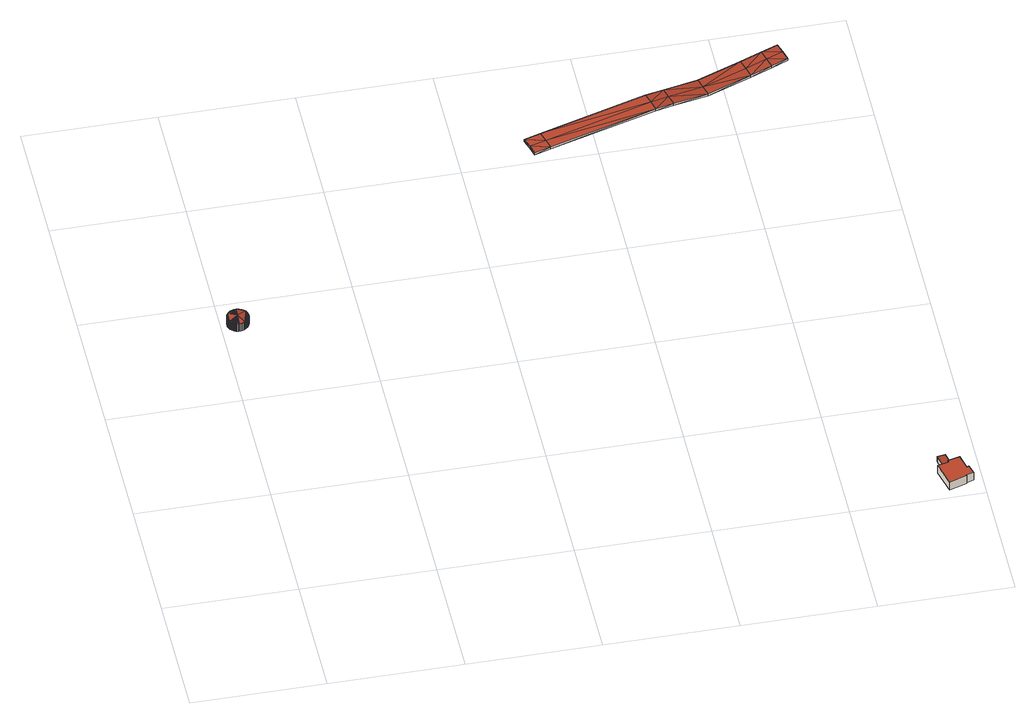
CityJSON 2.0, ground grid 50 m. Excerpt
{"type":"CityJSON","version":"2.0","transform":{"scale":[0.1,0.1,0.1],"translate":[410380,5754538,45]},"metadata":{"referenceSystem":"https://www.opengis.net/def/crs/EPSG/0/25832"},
"CityObjects":{
"building1":{"type":"Building","attributes":{"Gemeindeschluessel":"05515000","Geometrietyp2DReferenz":"3000","function":"31001_2600","roofType":"5000","measuredHeight":4.18},"geometry":[{"type":"Solid","lod":"2","boundaries":[[[[0,1,2,3]],[[4,5,1,0]],[[6,7,5,4]],[[8,9,7,6]],[[10,11,9,8]],[[12,13,11,10]],[[14,15,13,12]],[[16,17,15,14]],[[18,19,17,16]],[[20,21,19,18]],[[22,23,21,20]],[[24,25,23,22]],[[26,27,25,24]],[[28,29,27,26]],[[30,31,29,28]],[[32,33,31,30]],[[34,35,33,32]],[[36,37,35,34]],[[38,39,37,36]],[[40,41,39,38]],[[42,43,41,40]],[[44,45,43,42]],[[46,47,45,44]],[[48,49,47,46]],[[50,51,49,48]],[[52,53,51,50]],[[54,55,53,52]],[[56,57,55,54]],[[58,59,57,56]],[[60,61,59,58]],[[62,63,61,60]],[[64,65,63,62]],[[66,67,65,64]],[[68,69,67,66]],[[70,71,69,68]],[[72,73,71,70]],[[74,75,73,72]],[[76,77,75,74]],[[78,79,77,76]],[[80,81,79,78]],[[82,83,81,80]],[[84,85,83,82]],[[86,87,85,84]],[[88,89,87,86]],[[90,91,89,88]],[[92,93,91,90]],[[94,95,93,92]],[[96,97,95,94]],[[98,99,97,96]],[[100,101,99,98]],[[102,103,101,100]],[[104,105,103,102]],[[106,107,105,104]],[[108,109,107,106]],[[110,111,109,108]],[[112,113,111,110]],[[114,115,113,112]],[[116,117,115,114]],[[118,119,117,116]],[[120,121,119,118]],[[122,123,121,120]],[[124,125,123,122]],[[126,127,125,124]],[[3,2,127,126]],[[80,78,76]],[[80,76,74]],[[80,74,72]],[[82,80,72]],[[82,72,70]],[[84,82,70]],[[84,70,68]],[[84,68,66]],[[86,84,66]],[[86,66,64]],[[86,64,128]],[[88,86,128]],[[90,88,128]],[[92,90,128]],[[94,92,128]],[[129,94,128]],[[128,130,129]],[[98,96,129]],[[100,98,129]],[[102,100,129]],[[104,102,129]],[[104,129,130]],[[106,104,130]],[[108,106,130]],[[110,108,130]],[[112,110,130]],[[114,112,130]],[[116,114,130]],[[118,116,130]],[[120,118,130]],[[122,120,130]],[[124,122,130]],[[126,124,130]],[[130,131,126]],[[130,132,32]],[[130,32,30]],[[130,30,28]],[[130,28,26]],[[131,130,26]],[[3,131,26]],[[3,26,24]],[[0,3,24]],[[4,0,24]],[[4,24,22]],[[6,4,22]],[[6,22,20]],[[8,6,20]],[[10,8,20]],[[10,20,18]],[[12,10,18]],[[12,18,16]],[[16,14,12]],[[128,62,60]],[[128,60,58]],[[128,58,56]],[[128,56,54]],[[128,54,52]],[[128,52,50]],[[128,50,48]],[[128,48,46]],[[128,46,44]],[[128,44,42]],[[130,128,42]],[[130,42,40]],[[130,40,38]],[[130,38,36]],[[130,36,34]],[[34,132,130]],[[94,129,96]],[[126,131,3]],[[32,132,34]],[[62,128,64]],[[1,5,7,9,11,13,15,17,19,21,23,25,27,29,31,33,35,37,39,41,43,45,47,49,51,53,55,57,59,61,63,65,67,69,71,73,75,77,79,81,83,85,87,89,91,93,95,97,99,101,103,105,107,109,111,113,115,117,119,121,123,125,127,2]]]],"semantics":{"surfaces":[{"type":"WallSurface"},{"type":"RoofSurface"},{"type":"GroundSurface"}],"values":[[0,0,0,0,0,0,0,0,0,0,0,0,0,0,0,0,0,0,0,0,0,0,0,0,0,0,0,0,0,0,0,0,0,0,0,0,0,0,0,0,0,0,0,0,0,0,0,0,0,0,0,0,0,0,0,0,0,0,0,0,0,0,0,0,1,1,1,1,1,1,1,1,1,1,1,1,1,1,1,1,1,1,1,1,1,1,1,1,1,1,1,1,1,1,1,1,1,1,1,1,1,1,1,1,1,1,1,1,1,1,1,1,1,1,1,1,1,1,1,1,1,1,1,1,1,1,1,1,1,1,1,1,0,0,0,0,2]]}}]},
"building2":{"type":"Building","attributes":{"Geometrietyp2DReferenz":"2000","Gemeindeschluessel":"05515000","function":"53001_1800","roofType":"9999","measuredHeight":1},"geometry":[{"type":"Solid","lod":"2","boundaries":[[[[133,134,135]],[[134,136,135]],[[137,138,133]],[[138,134,133]],[[139,140,137]],[[140,138,137]],[[141,142,139]],[[142,140,139]],[[143,144,141]],[[144,142,141]],[[145,146,143]],[[146,144,143]],[[147,148,145]],[[148,146,145]],[[149,150,147]],[[150,148,147]],[[151,152,149]],[[152,150,149]],[[153,154,151]],[[154,152,151]],[[155,156,153]],[[156,154,153]],[[157,158,155]],[[158,156,155]],[[159,160,157]],[[160,158,157]],[[161,162,159]],[[162,160,159]],[[163,164,161]],[[164,162,161]],[[165,166,163]],[[166,164,163]],[[167,168,165]],[[136,168,167]],[[168,166,165]],[[135,136,167]],[[136,134,169]],[[169,134,138]],[[169,138,170]],[[170,138,140]],[[170,140,142]],[[170,142,171]],[[171,142,172]],[[172,142,144]],[[172,144,146]],[[172,146,173]],[[173,146,148]],[[173,148,174]],[[174,148,152]],[[152,148,150]],[[164,169,170]],[[168,136,166]],[[166,136,169]],[[166,169,164]],[[164,170,171]],[[164,171,162]],[[162,171,160]],[[160,171,172]],[[160,172,158]],[[158,172,173]],[[158,173,174]],[[158,174,156]],[[156,174,154]],[[154,174,152]],[[135,175,133]],[[175,137,133]],[[175,176,137]],[[176,139,137]],[[177,143,141]],[[176,141,139]],[[176,178,141]],[[178,177,141]],[[177,145,143]],[[177,179,145]],[[179,147,145]],[[179,180,147]],[[180,151,147]],[[151,149,147]],[[167,165,135]],[[165,175,135]],[[165,163,175]],[[163,176,175]],[[163,178,176]],[[163,161,178]],[[161,159,178]],[[159,177,178]],[[159,157,177]],[[157,179,177]],[[157,180,179]],[[157,155,180]],[[155,153,180]],[[153,151,180]]]],"semantics":{"surfaces":[{"type":"WallSurface"},{"type":"GroundSurface"},{"type":"RoofSurface"}],"values":[[0,0,0,0,0,0,0,0,0,0,0,0,0,0,0,0,0,0,0,0,0,0,0,0,0,0,0,0,0,0,0,0,0,0,0,0,1,1,1,1,1,1,1,1,1,1,1,1,1,1,1,1,1,1,1,1,1,1,1,1,1,1,1,1,2,2,2,2,2,2,2,2,2,2,2,2,2,2,2,2,2,2,2,2,2,2,2,2,2,2,2,2]]}}]},
"building3":{"type":"Building","attributes":{"Gemeindeschluessel":"05515000","Geometrietyp2DReferenz":"3000","function":"51009_1610","roofType":"2100","measuredHeight":2.96},"geometry":[{"type":"Solid","lod":"2","boundaries":[[[[181,182,183,184]],[[185,186,182,181]],[[187,188,186,185]],[[189,190,188,187]],[[191,192,190,189]],[[184,183,192,191]],[[189,187,185,181,184,191]],[[182,186,188,190,192,183]]]],"semantics":{"surfaces":[{"type":"WallSurface"},{"type":"RoofSurface"},{"type":"GroundSurface"}],"values":[[0,0,0,0,0,0,1,2]]}}]},
"building4":{"type":"Building","attributes":{"Gemeindeschluessel":"05515000","Geometrietyp2DReferenz":"3000","function":"31001_1000","roofType":"1000","measuredHeight":3.75},"address":[{"country":"Germany","locality":"Münster","thoroughfareNumber":"151b","thoroughfareName":"Hofkamp"},{"country":"Germany","locality":"Münster","thoroughfareNumber":"151a","thoroughfareName":"Hofkamp"}],"geometry":[{"type":"Solid","lod":"2","boundaries":[[[[193,194,195,196]],[[197,198,194,193]],[[199,200,198,197]],[[201,202,200,199]],[[203,204,202,201]],[[205,206,204,203]],[[207,208,206,205]],[[209,210,208,207]],[[211,212,210,209]],[[213,214,212,211]],[[215,216,214,213]],[[217,218,216,215]],[[196,195,218,217]],[[215,213,211,209,207,205,203,201,199,197,193,196,217]],[[194,198,200,202,204,206,208,210,212,214,216,218,195]]]],"semantics":{"surfaces":[{"type":"WallSurface"},{"type":"RoofSurface"},{"type":"GroundSurface"}],"values":[[0,0,0,0,0,0,0,0,0,0,0,0,0,1,2]]}}]}
},
"vertices":[
[14,1311,102],[14,1311,68],[15,1310,68],[15,1310,102],[13,1313,102],[13,1313,68],[12,1316,102],[12,1316,68],[11,1319,102],[11,1319,68],[10,1322,102],[10,1322,68],[10,1325,102],[10,1325,68],[10,1329,102],[10,1329,68],[10,1333,102],[10,1333,68],[10,1337,102],[10,1337,68],[11,1341,102],[11,1341,68],[13,1345,102],[13,1345,68],[15,1349,102],[15,1349,68],[18,1353,102],[18,1353,68],[21,1357,102],[21,1357,68],[24,1360,102],[24,1360,68],[28,1363,102],[28,1363,68],[33,1366,102],[33,1366,68],[38,1367,102],[38,1367,68],[42,1369,102],[42,1369,68],[47,1369,102],[47,1369,68],[52,1369,102],[52,1369,68],[56,1369,102],[56,1369,68],[61,1368,102],[61,1368,68],[64,1366,102],[64,1366,68],[68,1365,102],[68,1365,68],[71,1363,102],[71,1363,68],[74,1360,102],[74,1360,68],[77,1358,102],[77,1358,68],[79,1356,102],[79,1356,68],[81,1354,102],[81,1354,68],[82,1352,102],[82,1352,68],[84,1349,102],[84,1349,68],[85,1347,102],[85,1347,68],[86,1345,102],[86,1345,68],[87,1342,102],[87,1342,68],[88,1339,102],[88,1339,68],[89,1335,102],[89,1335,68],[89,1332,102],[89,1332,68],[89,1328,102],[89,1328,68],[89,1324,102],[89,1324,68],[88,1320,102],[88,1320,68],[87,1316,102],[87,1316,68],[85,1312,102],[85,1312,68],[83,1308,102],[83,1308,68],[80,1304,102],[80,1304,68],[76,1300,102],[76,1300,68],[72,1297,102],[72,1297,68],[68,1294,102],[68,1294,68],[64,1292,102],[64,1292,68],[59,1291,102],[59,1291,68],[54,1290,102],[54,1290,68],[49,1290,102],[49,1290,68],[45,1290,102],[45,1290,68],[40,1291,102],[40,1291,68],[36,1292,102],[36,1292,68],[32,1294,102],[32,1294,68],[29,1295,102],[29,1295,68],[26,1297,102],[26,1297,68],[23,1300,102],[23,1300,68],[21,1302,102],[21,1302,68],[19,1304,102],[19,1304,68],[17,1306,102],[17,1306,68],[16,1309,102],[16,1309,68],[83,1350,104],[70,1296,104],[49,1330,110],[16,1309,104],[28,1363,104],
[1248,2097,34],[1248,2097,24],[1259,2059,34],[1259,2059,24],[1310,2115,34],[1310,2115,24],[1716,2234,35],[1716,2234,25],[1785,2254,30],[1785,2254,20],[1918,2293,16],[1918,2293,6],[2083,2342,30],[2083,2342,20],[2164,2365,40],[2164,2365,30],[2226,2383,47],[2226,2383,37],[2237,2345,47],[2237,2345,37],[2248,2306,47],[2248,2306,37],[2187,2288,40],[2187,2288,30],[2106,2265,30],[2106,2265,20],[1940,2216,16],[1940,2216,6],[1808,2178,30],[1808,2178,20],[1738,2157,35],[1738,2157,25],[1332,2039,34],[1332,2039,24],[1270,2020,34],[1270,2020,24],[1321,2077,24],[1727,2196,25],[1796,2216,20],[1929,2255,6],[2095,2303,20],[2175,2327,30],[1321,2077,34],[1727,2196,35],[1929,2255,16],[1796,2216,30],[2095,2303,30],[2175,2327,40],
[2380,160,66],[2380,160,42],[2351,156,42],[2351,156,66],[2388,123,71],[2388,123,42],[2381,121,71],[2381,121,42],[2383,113,72],[2383,113,42],[2360,108,72],[2360,108,42],
[2445,76,73],[2445,76,35],[2442,75,35],[2442,75,73],[2450,77,73],[2450,77,35],[2460,42,73],[2460,42,35],[2432,34,73],[2432,34,35],[2433,30,73],[2433,30,35],[2366,9,73],[2366,9,35],[2341,103,73],[2341,103,35],[2360,108,73],[2360,108,35],[2383,113,73],[2383,113,35],[2381,121,73],[2381,121,35],[2388,123,73],[2388,123,35],[2427,132,73],[2427,132,35]
]}
